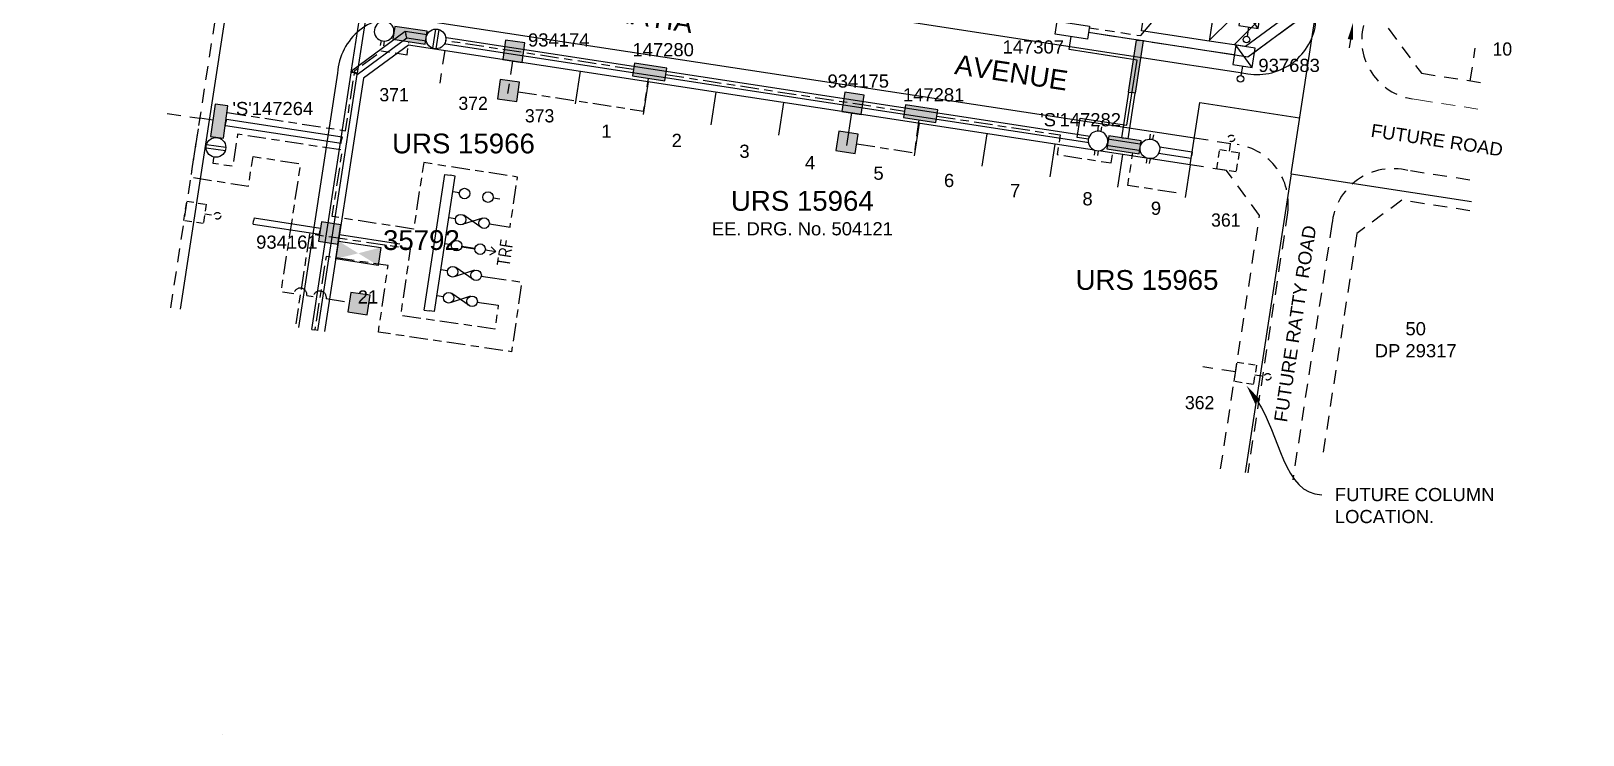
# Model space of a CAD drawing. Header units: metres. Extents: x 301343 to 301607, y 6240179 to 6240499.
# Drawn here: x 301359.4 to 301594.8, y 6240179.4 to 6240286.2 of the extents above; entities that cross this region are included whole.
import ezdxf
from ezdxf import colors
from ezdxf.entities.mleader import LeaderData, LeaderLine
from ezdxf.enums import TextEntityAlignment as Align
from ezdxf.math import Vec2, Vec3

# ---------------------------------------------------------------- set-up
doc = ezdxf.new("R2010")
doc.units = ezdxf.units.M
doc.header["$LTSCALE"] = 0.7
for name, pattern in [('Cable Exist OH', [1, 1, 0]), ('Cable Exist UG', [8.2, 4, -1.2, 1.8, -1.2]), ('Dash', [5, 3, -2]), ('IE Trench LV', [6.5, 5, -1.5])]:
    doc.linetypes.add(name, pattern=pattern)
doc.layers.get('0').update_dxf_attribs({"color": 6})
for name, color, linetype in [('_User Miscellaneous1', 3, 'Continuous'), ('_User Miscellaneous11', 7, 'Continuous'), ('_User Miscellaneous4', 7, 'Continuous'), ('_User Miscellaneous6', 7, 'Continuous'), ('_User Miscellaneous7', 150, 'Continuous'), ('_User Miscellaneous8', 7, 'Continuous'), ('_User Miscellaneous9', 8, 'Continuous'), ('_User_LV_Exist', 7, 'Continuous'), ('Cadastre Developer_SP_NEW', 4, 'Continuous'), ('Cadastre Roads_SP_EXT', 4, 'Continuous'), ('Cadastre Roads_SP_NEW', 8, 'Continuous'), ('Duct_SP_NEW', 2, 'Continuous'), ('Equip_LV_EXT', 5, 'Continuous'), ('Equip_LV_MOD', 5, 'Continuous'), ('Equip_LV_NEW', 5, 'Continuous'), ('Mains_HV_EXT', 12, 'Continuous'), ('Mains_LV_NEW_T84', 2, 'Continuous'), ('Services_SP_NEW_UG', 2, 'Continuous'), ('Sub_LV_EXT', 5, 'Continuous'), ('Sub_SP_EXT', 7, 'Continuous'), ('SupportsUG_SP_LV_EXT', 7, 'Continuous'), ('SupportsUG_SP_LV_NEW', 2, 'Continuous'), ('SupportsUG_SP_LV_SL_EXT', 7, 'Continuous'), ('SupportsUG_SP_LV_SL_NEW', 2, 'Continuous'), ('Trench_SP_NEW', 2, 'Continuous'), ('UG_Details_SP_MISC', 7, 'Continuous')]:
    doc.layers.add(name, color=color, linetype=linetype)
doc.layers.add('_User Miscellaneous5', color=7, linetype='Continuous', lineweight=35)
doc.layers.add('_User Notes', color=7, linetype='Continuous', plot=False)
doc.styles.add('ARIAL', font='arial.ttf', dxfattribs={"height": 2})
doc.styles.add('ARIAL 3.0', font='arial.ttf', dxfattribs={"height": 3})
doc.styles.add('COLUMN_LABEL', font='arial.ttf')
doc.styles.add('Dot', font='dotfont.shx', dxfattribs={"height": 2})
doc.styles.add('IESYMBOL1', font='isocp.shx')
doc.styles.add('POLE_LABEL', font='arial.ttf')
doc.styles.add('SL_LABEL', font='arial.ttf')
doc.styles.get("Standard").update_dxf_attribs({"font": 'arial.ttf'})
doc.styles.add('style1', font='iso3098b.shx')
doc.linetypes.add('Cable New UG', pattern='A,8,-1,["x",style1,S=3.5,R=0,X=0.35,Y=-1],-3.5', length=12.5)

# ---------------------------------------------------------------- blocks, each defined once
blk = doc.blocks.new('*U40')
blk.add_lwpolyline([(-1, 1.37), (5.5, 1.37), (5.5, -1.38), (-1, -1.38)], close=True)
blk.add_solid([(-1, -1.38), (-1, 1.37), (5.5, 1.37), (5.5, -1.38)])
for tag, height, flags, p in [('ASSET_NUM', 3, 8, (5.84, 2.55)), ('STREET_CODE', 0.2, 9, (5.34, 0.55)), ('CONSTRUCTED_VOLTAGE', 0.2, 9, (5.34, 0.35)), ('OPERATING_VOLTAGE', 0.2, 9, (5.34, -0.05)), ('NO_PHASES', 0.2, 9, (5.34, 0.15)), ('ORIENTATION', 0.2, 9, (5.34, -0.25)), ('OWNED_BY', 0.2, 9, (5.34, -0.45)), ('OPERATED_BY', 0.2, 9, (5.34, -0.65)), ('SECONDARY_VOLTAGE', 0.2, 9, (5.34, -1.05)), ('STATE', 0.2, 9, (5.34, -1.25)), ('SUBSTATION_TYPE', 0.2, 9, (5.34, -1.65)), ('STREETNAME', 0.2, 9, (5.34, -2.45)), ('MAINTAINED_BY', 0.2, 9, (5.34, -0.85)), ('PARENT', 0.2, 9, (5.34, -1.45)), ('USAGE', 0.2, 9, (5.34, -1.85)), ('LEGEND', 0.2, 9, (5.34, -2.05)), ('LOCATION', 0.2, 9, (5.34, -2.25)), ('SUBURB', 0.2, 9, (5.34, -2.65)), ('Z', 0.2, 1, (5.34, -3.05)), ('NOTES', 0.2, 9, (5.34, -2.85))]:
    blk.add_attdef(tag, text='', height=height, dxfattribs=dict(flags=flags)).set_placement(p, align=Align.MIDDLE_LEFT)
blk = doc.blocks.new('*U90')
at = {"layer": '_User Miscellaneous7'}
blk.add_hatch(color=256, dxfattribs=at).paths.add_polyline_path([(-11.39, -7.5), (-8.42, -7.5), (-8.42, -4.53), (-11.39, -4.53)])
at = {"layer": '_User Miscellaneous8'}
blk.add_hatch(color=256, dxfattribs=at).paths.add_polyline_path([(-1.49, -1.49), (1.48, -1.49), (1.48, 1.48), (-1.49, 1.48)])
at = {"layer": '_User Miscellaneous7'}
blk.add_lwpolyline([(-8.42, -7.5), (-8.42, -4.53), (-11.39, -4.53), (-11.39, -7.5)], close=True, dxfattribs=at)
at = {"layer": '_User Miscellaneous8'}
blk.add_lwpolyline([(1.48, -1.49), (1.48, 1.48), (-1.49, 1.48), (-1.49, -1.49)], close=True, dxfattribs=at)
at = {"flags": 9}
for tag, style, p in [('STRUCTURE_PLANT_NUMBER', 'POLE_LABEL', (1.81, 0.03)), ('STREET_CODE', 'COLUMN_LABEL', (1.81, -0.2))]:
    blk.add_attdef(tag, text='', height=0.2, dxfattribs=dict(at, style=style)).set_placement(p, align=Align.MIDDLE_LEFT)
at = {"flags": 1}
blk.add_attdef('Z', (1.81, -2.35), '', height=0.2, dxfattribs=at)
at = {"flags": 9}
for tag, p in [('COLUMN_TYPE', (1.81, -0.4)), ('OWNED_BY', (1.81, -0.6)), ('STATE', (1.81, -0.8)), ('USAGE', (1.81, -1)), ('STREETNAME', (1.81, -1.6)), ('SUBURB', (1.81, -1.8)), ('LEGEND', (1.81, -1.2)), ('LOCATION', (1.81, -1.4)), ('NOTES', (1.81, -2))]:
    blk.add_attdef(tag, text='', height=0.2, dxfattribs=at).set_placement(p, align=Align.MIDDLE_LEFT)
at = {"layer": '_User Miscellaneous6', "style": 'ARIAL', "flags": 8}
blk.add_attdef('ASSET_NUM', text='', height=2, dxfattribs=at).set_placement((2, 2), align=Align.MIDDLE_LEFT)
blk = doc.blocks.new('*U39')
at = {"layer": '_User Miscellaneous7'}
blk.add_hatch(color=256, dxfattribs=at).paths.add_polyline_path([(-1.49, -7.49), (1.48, -7.49), (1.48, -4.51), (-1.49, -4.51)])
at = {"layer": '_User Miscellaneous8'}
blk.add_hatch(color=256, dxfattribs=at).paths.add_polyline_path([(-1.49, -1.49), (1.48, -1.49), (1.48, 1.48), (-1.49, 1.48)])
at = {"layer": '_User Miscellaneous7'}
blk.add_lwpolyline([(1.48, -7.49), (1.48, -4.51), (-1.49, -4.51), (-1.49, -7.49)], close=True, dxfattribs=at)
at = {"layer": '_User Miscellaneous8'}
blk.add_lwpolyline([(1.48, -1.49), (1.48, 1.48), (-1.49, 1.48), (-1.49, -1.49)], close=True, dxfattribs=at)
at = {"flags": 9}
for tag, style, p in [('STRUCTURE_PLANT_NUMBER', 'POLE_LABEL', (1.81, 0.03)), ('STREET_CODE', 'COLUMN_LABEL', (1.81, -0.2))]:
    blk.add_attdef(tag, text='', height=0.2, dxfattribs=dict(at, style=style)).set_placement(p, align=Align.MIDDLE_LEFT)
at = {"flags": 1}
blk.add_attdef('Z', (1.81, -2.35), '', height=0.2, dxfattribs=at)
at = {"flags": 9}
for tag, p in [('COLUMN_TYPE', (1.81, -0.4)), ('OWNED_BY', (1.81, -0.6)), ('STATE', (1.81, -0.8)), ('USAGE', (1.81, -1)), ('STREETNAME', (1.81, -1.6)), ('SUBURB', (1.81, -1.8)), ('LEGEND', (1.81, -1.2)), ('LOCATION', (1.81, -1.4)), ('NOTES', (1.81, -2))]:
    blk.add_attdef(tag, text='', height=0.2, dxfattribs=at).set_placement(p, align=Align.MIDDLE_LEFT)
at = {"layer": '_User Miscellaneous6', "style": 'ARIAL', "flags": 8}
blk.add_attdef('ASSET_NUM', text='', height=2, dxfattribs=at).set_placement((2, 2), align=Align.MIDDLE_LEFT)
blk = doc.blocks.new('PILLAR_EXT')
blk.add_hatch(color=256).paths.add_polyline_path([(-2.475, 2.49), (-2.475, 0.51), (2.475, 0.51), (2.475, 2.49)])
blk.add_lwpolyline([(-2.475, 0.51), (2.475, 0.51), (2.475, 2.49), (-2.475, 2.49)], close=True)
for tag, p, flags in [('OWNED_BY', (0, 1.3), 9), ('STATE', (0, 1.1), 9), ('SUPPORT_TYPE', (0, 0.9), 9), ('USAGE', (0, 0.7), 9), ('LEGEND', (0, 0.5), 9), ('LOCATION', (0, 0.3), 9), ('NOTES', (0, 0.1), 9), ('PARENT', (0, -0.1), 9), ('STREETNAME', (0, -0.3), 9), ('SUBURB', (0, -0.5), 1)]:
    blk.add_attdef(tag, p, '', height=0.2, dxfattribs=dict(flags=flags))
at = {"layer": '_User Miscellaneous6', "style": 'ARIAL', "flags": 8}
blk.add_attdef('ASSET_NUM', text='', height=2, dxfattribs=at).set_placement((1.5, 7.5), align=Align.TOP_LEFT)
blk = doc.blocks.new('A$C4FBE3B10')
at = {"layer": '_User Miscellaneous1', "color": 6, "linetype": 'Dash', "ltscale": 0.5}
blk.add_lwpolyline([(-1.48, 2.97), (1.48, 2.97), (1.48, 0), (-1.48, 0)], close=True, dxfattribs=at)
at = {"layer": '_User Miscellaneous1', "color": 6, "linetype": 'Dash', "ltscale": 0.5, "flags": 128}
blk.add_lwpolyline([(0, 2.97), (0, 4.42)], dxfattribs=at)
at = {"layer": '_User Miscellaneous1', "color": 6, "linetype": 'Dash', "ltscale": 0.5}
blk.add_circle((0, 4.92), 0.5, dxfattribs=at)
blk = doc.blocks.new('*U37')
at = {"lineweight": -3}
blk.add_lwpolyline([(-2.48, 2.49), (2.47, 2.49), (2.47, 0.51), (-2.48, 0.51)], close=True, dxfattribs=at)
for tag, flags, p in [('STREET_CODE', 9, (1.5, 3.5)), ('OWNED_BY', 9, (1.5, 3.3)), ('OPERATED_BY', 9, (1.5, 3.1)), ('STATE', 9, (1.5, 2.7)), ('SUPPORT_TYPE', 9, (1.5, 2.5)), ('MAINTAINED_BY', 9, (1.5, 2.9)), ('USAGE', 9, (1.5, 2.3)), ('SUBURB', 9, (1.5, 1.7)), ('STREETNAME', 9, (1.5, 1.5)), ('Z', 1, (1.5, 0.9)), ('LEGEND', 9, (1.5, 2.1)), ('PARENT', 9, (1.5, 1.9)), ('LOCATION', 9, (1.5, 1.3)), ('NOTES', 9, (1.5, 1.1))]:
    blk.add_attdef(tag, text='', height=0.2, dxfattribs=dict(flags=flags)).set_placement(p, align=Align.MIDDLE_LEFT)
at = {"layer": '_User Miscellaneous4', "style": 'ARIAL', "flags": 8}
blk.add_attdef('ASSET_NUM', text='', height=2, dxfattribs=at).set_placement((2, 5.5), align=Align.MIDDLE_LEFT)
blk = doc.blocks.new('*U83')
at = {"layer": 'Services_SP_NEW_UG', "color": 2, "flags": 128}
blk.add_lwpolyline([(10.4, -0.75), (12.65, 2.93)], dxfattribs=at)
at = {"layer": 'Services_SP_NEW_UG', "color": 2, "linetype": 'Dash', "ltscale": 0.7, "flags": 128}
blk.add_lwpolyline([(2.47, -0.75), (10.4, -0.75)], dxfattribs=at)
blk = doc.blocks.new('A$C7DAD38F0')
at = {"layer": '_User Miscellaneous11', "color": 3, "style": 'ARIAL'}
blk.add_attdef('DRG_NO', text='', height=2, dxfattribs=at).set_placement((0, -4.23), align=Align.MIDDLE_CENTER)
at = {"layer": '_User Miscellaneous6', "color": 2, "style": 'ARIAL 3.0'}
blk.add_attdef('URS___', text='', height=3, dxfattribs=at).set_placement((0, 0), align=Align.MIDDLE_CENTER)
blk = doc.blocks.new('LV_UG_DFUSE_CLOSED_EXT')
for points in [[(1, 0), (0, 0)], [(5.04, 0.73), (2.16, -0.72)], [(5.05, -0.71), (2.16, 0.72)], [(6.2, 0.01), (7.2, 0.01)]]:
    blk.add_lwpolyline(points)
for centre in [(1.8, 0), (5.4, 0.01)]:
    blk.add_circle(centre, 0.8)
at = {"flags": 9}
for tag, p in [('ACTUAL_STATUS', (0, 0)), ('CONSTRUCTED_VOLTAGE', (0, -0.2)), ('OPERATING_VOLTAGE', (0, -0.6)), ('ORIENTATION', (0, -0.8)), ('STATE', (0, -1)), ('SWITCH_TYPE', (0, -1.2)), ('NO_PHASES', (0, -0.4)), ('USAGE', (0, -1.4)), ('NOTES', (0, -1.6))]:
    blk.add_attdef(tag, text='', height=0.2, dxfattribs=at).set_placement(p, align=Align.MIDDLE_LEFT)
at = {"flags": 1}
blk.add_attdef('Z', (0, 0), '', height=0.2, dxfattribs=at)
blk = doc.blocks.new('*U92')
for points in [[(1, 0), (0, 0)], [(6.2, 0.01), (7.2, 0.01)]]:
    blk.add_lwpolyline(points)
for centre in [(1.8, 0), (5.4, 0.01)]:
    blk.add_circle(centre, 0.8)
at = {"flags": 9}
for tag, p in [('ACTUAL_STATUS', (0, 0)), ('CONSTRUCTED_VOLTAGE', (0, -0.2)), ('OPERATING_VOLTAGE', (0, -0.6)), ('ORIENTATION', (0, -0.8)), ('STATE', (0, -1)), ('SWITCH_TYPE', (0, -1.2)), ('NO_PHASES', (0, -0.4)), ('USAGE', (0, -1.4)), ('NOTES', (0, -1.6))]:
    blk.add_attdef(tag, text='', height=0.2, dxfattribs=at).set_placement(p, align=Align.MIDDLE_LEFT)
at = {"flags": 1}
blk.add_attdef('Z', (0, 0), '', height=0.2, dxfattribs=at)
blk = doc.blocks.new('TX_LINK_EXT')
h = blk.add_hatch(color=256)
edge = h.paths.add_edge_path()
edge.add_line((2.6, 0.05), (4.6, 0.05))
edge.add_arc((5.4, 0.01), 0.8, 177.2353, 184.4027)
edge.add_line((4.6, -0.05), (2.6, -0.05))
edge.add_arc((1.8, 0), 0.8, 356.4167, 363.5833)
for points in [[(1, 0), (0, 0)], [(2.6, 0.05), (4.6, 0.05)], [(6.2, 0.01), (7.2, 0.01)], [(2.6, -0.05), (4.6, -0.05)]]:
    blk.add_lwpolyline(points)
for centre in [(1.8, 0), (5.4, 0.01)]:
    blk.add_circle(centre, 0.8)
for centre, start, end in [((1.8, 0), 356.4167, 3.5833), ((5.4, 0.01), 177.2353, 184.4027)]:
    blk.add_arc(centre, 0.8, start, end)
at = {"layer": 'Sub_LV_EXT'}
blk.add_line((7.2, 0.01), (7.8, 0.01), dxfattribs=at)
blk.add_lwpolyline([(7, -0.59), (7.8, 0.01), (7, 0.61)], dxfattribs=at)
at = {"flags": 1}
blk.add_attdef('Z', (0, 0), '', height=0.2, dxfattribs=at)
at = {"layer": 'Sub_LV_EXT', "color": 7, "style": 'IESYMBOL1'}
blk.add_text('TRF', height=2, rotation=90, dxfattribs=at).set_placement((9.24, 0.01), align=Align.MIDDLE_CENTER)
at = {"layer": 'Sub_LV_EXT', "flags": 1}
for tag, p in [('ORIENTATION', (2.14, -1.53)), ('USAGE', (2.14, -1.14)), ('NOTES', (2.14, -3.07))]:
    blk.add_attdef(tag, p, '', height=0.2, dxfattribs=at)
blk = doc.blocks.new('LV_UG_LINKS_OPEN_NEW')
blk.add_wipeout([(-1.17, 0.93), (-1.28, 0.78), (-1.36, 0.61), (-1.43, 0.44), (-1.47, 0.25), (-1.49, 0.07), (-1.49, -0.12), (-1.46, -0.31), (-1.41, -0.49), (-1.34, -0.66), (-1.25, -0.82), (-1.13, -0.97), (-1, -1.11), (-0.86, -1.22), (-0.7, -1.32), (-0.53, -1.4), (-0.35, -1.45), (-0.16, -1.49), (0.03, -1.49), (0.21, -1.48), (0.4, -1.44), (0.57, -1.38), (0.74, -1.3), (0.9, -1.19), (1.04, -1.07), (1.17, -0.93), (1.28, -0.78), (1.36, -0.61), (1.43, -0.44), (1.47, -0.25), (1.49, -0.07), (1.49, 0.12), (1.46, 0.31), (1.41, 0.49), (1.34, 0.66), (1.25, 0.82), (1.13, 0.97), (1, 1.11), (0.86, 1.22), (0.7, 1.32), (0.53, 1.4), (0.35, 1.45), (0.16, 1.49), (-0.03, 1.49), (-0.21, 1.48), (-0.4, 1.44), (-0.57, 1.38), (-0.74, 1.3), (-0.9, 1.19), (-1.04, 1.07)])
for p, q in [((-0.25, 1.47), (-0.25, 2.22)), ((0.25, 1.47), (0.25, 2.22)), ((-0.25, -1.47), (-0.25, -2.22)), ((0.25, -1.47), (0.25, -2.22))]:
    blk.add_line(p, q)
blk.add_lwpolyline([(1.49, 0, 1), (-1.49, 0, 1)], format="xyb", close=True)
for tag, p, flags in [('ORIENTATION', (0, 0), 9), ('Z', (0, 0), 1), ('USAGE', (0, -0.2), 9), ('NOTES', (0, -0.4), 9)]:
    blk.add_attdef(tag, p, '', height=0.2, dxfattribs=dict(flags=flags))
blk = doc.blocks.new('LV_UG_LINKS_CLOSED_NEW')
at = {"flags": 1}
blk.add_attdef('Z', text='', height=0.2, dxfattribs=at).set_placement((1.5, -2.8), align=Align.MIDDLE_LEFT)
blk.add_wipeout([(-1.06, 1.06), (-1.18, 0.92), (-1.29, 0.76), (-1.37, 0.59), (-1.43, 0.42), (-1.48, 0.23), (-1.49, 0.05), (-1.49, -0.14), (-1.46, -0.33), (-1.41, -0.51), (-1.33, -0.68), (-1.24, -0.84), (-1.12, -0.99), (-0.99, -1.12), (-0.84, -1.24), (-0.68, -1.33), (-0.51, -1.41), (-0.33, -1.46), (-0.14, -1.49), (0.05, -1.49), (0.23, -1.48), (0.42, -1.43), (0.59, -1.37), (0.76, -1.29), (0.92, -1.18), (1.06, -1.06), (1.18, -0.92), (1.29, -0.76), (1.37, -0.59), (1.43, -0.42), (1.48, -0.23), (1.49, -0.05), (1.49, 0.14), (1.46, 0.33), (1.41, 0.51), (1.33, 0.68), (1.24, 0.84), (1.12, 0.99), (0.99, 1.12), (0.84, 1.24), (0.68, 1.33), (0.51, 1.41), (0.33, 1.46), (0.14, 1.49), (-0.05, 1.49), (-0.23, 1.48), (-0.42, 1.43), (-0.59, 1.37), (-0.76, 1.29), (-0.92, 1.18)])
for p, q in [((-0.25, -1.48), (-0.25, 1.48)), ((0.25, -1.48), (0.25, 1.48))]:
    blk.add_line(p, q)
blk.add_circle((0, 0), 1.5)
at = {"flags": 9}
for tag, p in [('ACTUAL_STATUS', (1.5, 0)), ('CONSTRUCTED_VOLTAGE', (1.5, -0.2)), ('OPERATING_VOLTAGE', (1.5, -0.6)), ('ORIENTATION', (1.5, -0.8)), ('STATE', (1.5, -1)), ('SWITCH_TYPE', (1.5, -1.2)), ('OWNED_BY', (1.5, -1.8)), ('OPERATED_BY', (1.5, -2)), ('NO_PHASES', (1.5, -0.4)), ('USAGE', (1.5, -1.4)), ('NOTES', (1.5, -1.6)), ('MAINTAINED_BY', (1.5, -2.2)), ('NUMBER_OF_PHASES', (1.5, -2.4)), ('TYPE', (1.5, -2.6))]:
    blk.add_attdef(tag, text='', height=0.2, dxfattribs=at).set_placement(p, align=Align.MIDDLE_LEFT)
blk = doc.blocks.new('*U153')
at = {"flags": 1}
blk.add_attdef('Z', text='', height=0.2, dxfattribs=at).set_placement((1.5, -2.8), align=Align.MIDDLE_LEFT)
blk.add_wipeout([(0.44, 1.1), (0.32, 0.96), (0.21, 0.81), (0.13, 0.64), (0.06, 0.46), (0.02, 0.28), (0.01, 0.09), (0.01, -0.09), (0.04, -0.28), (0.09, -0.46), (0.17, -0.63), (0.26, -0.79), (0.38, -0.94), (0.51, -1.07), (0.66, -1.19), (0.82, -1.28), (0.99, -1.36), (1.17, -1.41), (1.36, -1.44), (1.55, -1.45), (1.73, -1.43), (1.92, -1.39), (2.09, -1.32), (2.26, -1.24), (2.41, -1.13), (2.56, -1.01), (2.68, -0.87), (2.79, -0.71), (2.87, -0.55), (2.93, -0.37), (2.97, -0.19), (2.99, 0), (2.99, 0.19), (2.96, 0.37), (2.91, 0.55), (2.83, 0.72), (2.74, 0.89), (2.62, 1.03), (2.49, 1.17), (2.34, 1.28), (2.18, 1.38), (2.01, 1.45), (1.83, 1.5), (1.64, 1.53), (1.45, 1.54), (1.27, 1.52), (1.08, 1.48), (0.91, 1.42), (0.74, 1.33), (0.58, 1.23)])
for p, q in [((1.25, -1.43), (1.25, 1.53)), ((1.75, -1.43), (1.75, 1.53))]:
    blk.add_line(p, q)
blk.add_circle((1.5, 0.05), 1.5)
at = {"flags": 9}
for tag, p in [('ACTUAL_STATUS', (1.5, 0)), ('CONSTRUCTED_VOLTAGE', (1.5, -0.2)), ('OPERATING_VOLTAGE', (1.5, -0.6)), ('ORIENTATION', (1.5, -0.8)), ('STATE', (1.5, -1)), ('SWITCH_TYPE', (1.5, -1.2)), ('OWNED_BY', (1.5, -1.8)), ('OPERATED_BY', (1.5, -2)), ('NO_PHASES', (1.5, -0.4)), ('USAGE', (1.5, -1.4)), ('NOTES', (1.5, -1.6)), ('MAINTAINED_BY', (1.5, -2.2)), ('NUMBER_OF_PHASES', (1.5, -2.4)), ('TYPE', (1.5, -2.6))]:
    blk.add_attdef(tag, text='', height=0.2, dxfattribs=at).set_placement(p, align=Align.MIDDLE_LEFT)
blk = doc.blocks.new('*U154')
at = {"layer": '_User Miscellaneous7', "lineweight": -3}
for points in [[(0, -3.03), (0, -1.58)], [(-1.49, -3.03), (1.5, -6.01)]]:
    blk.add_lwpolyline(points, dxfattribs=at)
blk.add_lwpolyline([(-1.49, -6), (1.49, -6), (1.49, -3.03), (-1.49, -3.03)], close=True, dxfattribs=at)
blk.add_circle((0, -1.08), 0.5, dxfattribs=at)
at = {"layer": '_User Miscellaneous8', "color": 2, "lineweight": -3}
blk.add_lwpolyline([(-1.49, 0), (1.49, 0), (1.49, 2.97), (-1.49, 2.97)], close=True, dxfattribs=at)
at = {"layer": '_User Miscellaneous9', "color": 2, "lineweight": -3}
blk.add_lwpolyline([(-1.49, 2.97), (1.5, -0.01)], dxfattribs=at)
at = {"style": 'POLE_LABEL', "flags": 9}
blk.add_attdef('STRUCTURE_PLANT_NUMBER', text='', height=0.2, dxfattribs=at).set_placement((1.64, 1.73), align=Align.MIDDLE_LEFT)
for tag, flags, p in [('STREET_CODE', 9, (1.64, 1.49)), ('OWNED_BY', 9, (1.64, 1.09)), ('OPERATED_BY', 9, (1.64, 0.89)), ('STATE', 9, (1.64, 0.49)), ('COLUMN_TYPE', 9, (1.64, 1.29)), ('MAINTAINED_BY', 9, (1.64, 0.69)), ('USAGE', 9, (1.64, 0.29)), ('LEGEND', 9, (1.64, 0.09)), ('SUBURB', 9, (1.64, -0.31)), ('STREETNAME', 9, (1.64, -0.51)), ('Z', 1, (1.64, -1.31)), ('PARENT', 9, (1.64, -0.11)), ('LOCATION', 9, (1.64, -0.71)), ('NOTES', 9, (1.64, -0.91)), ('LABEL_ALIGNMENT', 9, (1.64, -1.11))]:
    blk.add_attdef(tag, text='', height=0.2, dxfattribs=dict(flags=flags)).set_placement(p, align=Align.MIDDLE_LEFT)
at = {"layer": '_User Miscellaneous5', "style": 'ARIAL', "flags": 8}
blk.add_attdef('ASSET_NUM', text='', height=2, dxfattribs=at).set_placement((2, 3.49), align=Align.MIDDLE_LEFT)
blk = doc.blocks.new('*U62')
at = {"layer": '_User Miscellaneous8', "color": 2}
blk.add_line((0, 0), (0, 1.45), dxfattribs=at)
blk.add_circle((0, 1.95), 0.5, dxfattribs=at)
for tag, p, flags in [('Z', (0, 0), 1), ('OPERATED_BY', (0, -9.61), 9)]:
    blk.add_attdef(tag, p, '', height=0.2, dxfattribs=dict(flags=flags))
at = {"style": 'SL_LABEL', "flags": 9}
blk.add_attdef('STREET_CODE', text='', height=0.2, dxfattribs=at).set_placement((0, -0.2), align=Align.MIDDLE_LEFT)
at = {"flags": 9}
for tag, p in [('CONSTRUCTED_VOLTAGE', (0, -0.4)), ('CONTROL_TYPE', (0, -0.6)), ('OPERATING_VOLTAGE', (0, -1.4)), ('ORIENTATION', (0, -1.6)), ('OWNED_BY', (0, -1.8)), ('STATE', (0, -2)), ('CEXIST', (0, -2.4)), ('LANTERN_PURPOSE', (0, -0.8)), ('LANTERN_TYPE', (0, -1)), ('NO_PHASES', (0, -1.2)), ('USAGE', (0, -2.2)), ('CNEW', (0, -2.6)), ('CNUMBER', (0, -2.8)), ('CREMOVE', (0, -3)), ('CREPLACE', (0, -3.2)), ('LKINGHEIGHT', (0, -3.4)), ('LBRACKET', (0, -3.6)), ('LBRACKETVOCAB', (0, -3.8)), ('LCATEGORY', (0, -4)), ('LCHARGE1', (0, -4.2)), ('LCHARGE1PERCENT', (0, -4.4)), ('LCHARGE2', (0, -4.6)), ('LCHARGE2PERCENT', (0, -4.8)), ('LCHARGE3', (0, -5)), ('LCHARGE3PERCENT', (0, -5.2)), ('LEXIST', (0, -5.4)), ('LLAMP', (0, -5.6)), ('LLAMPVOCAB', (0, -5.8)), ('LMAST', (0, -6)), ('LMASTVOCAB', (0, -6.2)), ('LNEW', (0, -6.4)), ('LANTNUMBER', (0, -6.6)), ('LOUTREACH', (0, -7)), ('SUBURB', (0, -8.6)), ('STREETNAME', (0, -8.8)), ('LOUTREACHVOCAB', (0, -7.2)), ('LRATECODE', (0, -7.4)), ('LREMOVE', (0, -7.6)), ('LREPLACE', (0, -7.8)), ('LTYPE', (0, -8)), ('LTYPEVOCAB', (0, -8.2)), ('LEGEND', (0, -8.4)), ('LOCATION', (0, -9)), ('NOTES', (0, -9.2)), ('MAINTAINED_BY', (0, -9.86))]:
    blk.add_attdef(tag, text='', height=0.2, dxfattribs=at).set_placement(p, align=Align.MIDDLE_LEFT)
at = {"layer": '_User Notes', "style": 'SL_LABEL', "flags": 8}
blk.add_attdef('ASSET_NUM', text='', height=2.5, dxfattribs=at).set_placement((2, 2), align=Align.MIDDLE_LEFT)
at = {"layer": '_User Notes', "flags": 8}
blk.add_attdef('LNUMBER', text='', height=2.5, dxfattribs=at).set_placement((1.2, -2.8), align=Align.MIDDLE_LEFT)

msp = doc.modelspace()

# ---------------------------------------------------------------- hatches: boundary and pattern name
at = {"layer": '_User Miscellaneous11'}
h = msp.add_hatch(dxfattribs=at)
h.set_pattern_fill('ANSI31', color=3)
h.paths.add_polyline_path([(301553.93, 6240311.57), (301542.51, 6240313.33), (301538.12, 6240284.66), (301543.61, 6240283.82), (301550.45, 6240288.84)])
h.paths.add_polyline_path([(301543.26, 6240297.92), (301548.94, 6240297.92), (301548.94, 6240300.98), (301543.26, 6240300.98)], flags=24)
h = msp.add_hatch(color=256, dxfattribs=at)
h.dxf.hatch_style = 1
h.paths.add_polyline_path([(301525.89, 6240276.93), (301526.91, 6240276.77), (301528.13, 6240284.68), (301527.1, 6240284.83)])

# ---------------------------------------------------------------- linework, layer by layer
at = {"layer": '_User Miscellaneous1', "color": 3}
msp.add_line((301559.53, 6240284.92), (301559.33, 6240283.62), dxfattribs=at)
msp.add_solid([(301559.12, 6240284.98), (301559.94, 6240284.85), (301559.91, 6240287.39)], dxfattribs=at)
at = {"layer": '_User_LV_Exist', "color": 7, "linetype": 'Cable Exist UG', "flags": 128}
for points in [[(301389.21, 6240273.82), (301407.12, 6240271.07), (301408.54, 6240280.21), (301412.58, 6240283.17), (301416.44, 6240282.58), (301416.75, 6240284.57)], [(301433.29, 6240276.97), (301452.32, 6240274.05), (301453.08, 6240279)], [(301455.67, 6240279.6), (301491.9, 6240274.04)], [(301386.98, 6240272.65), (301385, 6240272.96), (301383.62, 6240264.01), (301392.39, 6240262.65), (301393.08, 6240267.15), (301400.27, 6240266.04), (301397.3, 6240246.65), (301399.26, 6240246.35)], [(301484.62, 6240269.07), (301493.44, 6240267.72), (301494.12, 6240272.7)], [(301496.79, 6240273.29), (301515.51, 6240270.42), (301515.05, 6240267.44), (301523.25, 6240266.18), (301523.54, 6240268.17)], [(301429.91, 6240256.77), (301432.06, 6240256.44), (301433.22, 6240264.04), (301418.98, 6240266.22), (301417.43, 6240256.14), (301405.09, 6240258.04), (301406.65, 6240268.1), (301390.75, 6240270.54), (301390, 6240265.65), (301387.04, 6240266.1), (301387.16, 6240266.93)], [(301522.73, 6240269.32), (301522.74, 6240269.31)], [(301533.09, 6240261.64), (301525.76, 6240262.76), (301526.53, 6240267.72)], [(301428.13, 6240244.91), (301430.29, 6240244.59), (301429.76, 6240240.95), (301415.5, 6240243.04), (301416.98, 6240253.13), (301401.66, 6240255.38), (301399.57, 6240241.77)], [(301428.72, 6240248.87), (301433.84, 6240248.12), (301432.29, 6240237.54), (301412.1, 6240240.51), (301413.58, 6240250.6), (301404.16, 6240251.98), (301402.45, 6240240.84)], [(301401.24, 6240246.04), (301402.22, 6240245.89)], [(301404.19, 6240245.59), (301407.75, 6240245.04)]]:
    msp.add_lwpolyline(points, dxfattribs=at)
at = {"layer": '_User_LV_Exist', "color": 7, "linetype": 'Cable Exist UG'}
for centre in [(301400.25, 6240246.19), (301403.21, 6240245.74)]:
    msp.add_arc(centre, 1, 351.2806, 171.2806, dxfattribs=at)
at = {"layer": 'Cadastre Developer_SP_NEW', "linetype": 'Continuous', "lineweight": 25}
for p, q in [((301542.51, 6240313.33), (301538.12, 6240284.66)), ((301550.45, 6240288.84), (301543.61, 6240283.82)), ((301538.12, 6240284.66), (301527.84, 6240286.24)), ((301543.61, 6240283.82), (301538.12, 6240284.66))]:
    msp.add_line(p, q, dxfattribs=at)
for points in [[(301359.41, 6240460.29), (301407.2, 6240447.99), (301412.16, 6240440.43), (301382.03, 6240243.98)], [(301535.24, 6240265.88), (301416.67, 6240284.06), (301409.83, 6240279.04), (301403.94, 6240240.62)], [(301442.72, 6240280.08), (301441.96, 6240275.14)], [(301453, 6240278.49), (301452.24, 6240273.55)], [(301463.28, 6240276.92), (301462.52, 6240271.97)], [(301473.56, 6240275.34), (301472.8, 6240270.4)], [(301483.84, 6240273.76), (301483.08, 6240268.82)], [(301535.24, 6240265.88), (301536.67, 6240275.33), (301551.82, 6240273.02)], [(301494.12, 6240272.19), (301493.36, 6240267.24)], [(301504.4, 6240270.61), (301503.64, 6240265.67)], [(301514.68, 6240269.03), (301513.92, 6240264.09)], [(301524.96, 6240267.44), (301524.2, 6240262.5)], [(301535.24, 6240265.88), (301534.48, 6240260.94)], [(301406.19, 6240255.32), (301415.37, 6240253.91)]]:
    msp.add_lwpolyline(points, dxfattribs=at)
at = {"layer": 'Cadastre Developer_SP_NEW', "linetype": 'Continuous', "lineweight": 25, "flags": 128}
for points in [[(301550.52, 6240264.53), (301572.15, 6240405.6)], [(301550.52, 6240264.53), (301543.56, 6240219.2)], [(301550.52, 6240264.53), (301577.87, 6240260.33)]]:
    msp.add_lwpolyline(points, dxfattribs=at)
at = {"layer": 'Cadastre Developer_SP_NEW', "linetype": 'Dash', "lineweight": 25}
for points in [[(301594.8, 6240399.68), (301588.9, 6240401.2), (301582.18, 6240396.76), (301565.27, 6240286.62), (301570.29, 6240279.78), (301579.6, 6240278.35)], [(301366.04, 6240304.18), (301383.34, 6240301.53), (301388.36, 6240294.69), (301380.55, 6240244.2)], [(301422.16, 6240283.22), (301421.4, 6240278.28)], [(301577.71, 6240278.64), (301578.47, 6240283.58)], [(301432.44, 6240281.65), (301431.68, 6240276.7)], [(301380.05, 6240273.7), (301385, 6240272.95)], [(301539.85, 6240219.77), (301545.75, 6240258.2), (301540.73, 6240265.04), (301535.24, 6240265.88)], [(301577.66, 6240258.92), (301567.34, 6240260.51), (301560.5, 6240255.49), (301555.22, 6240221.09)], [(301542.11, 6240234.48), (301537.17, 6240235.23)]]:
    msp.add_lwpolyline(points, dxfattribs=at)
at = {"layer": 'Cadastre Developer_SP_NEW', "linetype": 'Continuous', "lineweight": 25}
msp.add_lwpolyline([(301527.84, 6240286.24), (301532.23, 6240314.9), (301542.51, 6240313.33), (301538.12, 6240284.66), (301527.84, 6240286.24)], close=True, dxfattribs=at)
at = {"layer": 'Cadastre Roads_SP_NEW', "lineweight": 25}
for p, q in [((301490.31, 6240287.95, 50.18), (301505.14, 6240285.67, 50.63)), ((301505.14, 6240285.67, 50.63), (301506.13, 6240285.52, 50.66)), ((301506.13, 6240285.52, 50.66), (301507.12, 6240285.37, 50.69)), ((301507.12, 6240285.37, 50.69), (301508.1, 6240285.22, 50.72)), ((301508.1, 6240285.22, 50.72), (301509.09, 6240285.07, 50.75)), ((301509.09, 6240285.07, 50.75), (301510.08, 6240284.91, 50.79)), ((301510.08, 6240284.91, 50.79), (301511.07, 6240284.76, 50.82)), ((301511.07, 6240284.76, 50.82), (301512.06, 6240284.61, 50.85)), ((301512.06, 6240284.61, 50.85), (301513.05, 6240284.46, 50.88)), ((301513.05, 6240284.46, 50.88), (301514.04, 6240284.31, 50.92)), ((301514.04, 6240284.31, 50.92), (301515.02, 6240284.16, 50.95)), ((301515.02, 6240284.16, 50.95), (301516.01, 6240284, 50.98)), ((301516.01, 6240284, 50.98), (301517, 6240283.85, 51.02)), ((301517, 6240283.85, 51.02), (301517.99, 6240283.7, 51.05)), ((301517.99, 6240283.7, 51.05), (301518.98, 6240283.55, 51.09)), ((301518.98, 6240283.55, 51.09), (301519.97, 6240283.4, 51.13)), ((301519.97, 6240283.4, 51.13), (301520.95, 6240283.25, 51.16)), ((301520.95, 6240283.25, 51.16), (301521.94, 6240283.09, 51.2)), ((301521.94, 6240283.09, 51.2), (301522.93, 6240282.94, 51.24)), ((301522.93, 6240282.94, 51.24), (301523.92, 6240282.79, 51.27)), ((301523.92, 6240282.79, 51.27), (301524.91, 6240282.64, 51.31)), ((301524.91, 6240282.64, 51.31), (301525.9, 6240282.49, 51.35)), ((301525.9, 6240282.49, 51.35), (301526.89, 6240282.34, 51.39)), ((301526.89, 6240282.34, 51.39), (301527.87, 6240282.18, 51.43)), ((301527.87, 6240282.18, 51.43), (301528.86, 6240282.03, 51.47)), ((301528.86, 6240282.03, 51.47), (301529.85, 6240281.88, 51.51)), ((301529.85, 6240281.88, 51.51), (301530.84, 6240281.73, 51.55)), ((301530.84, 6240281.73, 51.55), (301531.83, 6240281.58, 51.59)), ((301531.83, 6240281.58, 51.59), (301532.82, 6240281.43, 51.63)), ((301532.82, 6240281.43, 51.63), (301533.8, 6240281.28, 51.67)), ((301533.8, 6240281.28, 51.67), (301534.79, 6240281.12, 51.71)), ((301534.79, 6240281.12, 51.71), (301537.51, 6240280.71, 51.83)), ((301537.51, 6240280.71, 51.83), (301542.5, 6240279.94, 52.04)), ((301542.5, 6240279.94, 52.04), (301543.99, 6240279.71, 52.11))]:
    msp.add_line(p, q, dxfattribs=at)
at = {"layer": 'Cadastre Roads_SP_NEW', "lineweight": 9}
msp.add_line((301568.9, 6240275.89, 53.17), (301569.88, 6240275.74, 53.21), dxfattribs=at)
msp.add_line((301568.9, 6240275.89, 53.17), (301569.88, 6240275.74, 53.21), dxfattribs=at)
at = {"layer": 'Cadastre Roads_SP_NEW', "linetype": 'Dash', "lineweight": 9}
msp.add_line((301569.88, 6240275.74, 53.21), (301579.27, 6240274.3, 53.61), dxfattribs=at)
msp.add_line((301569.88, 6240275.74, 53.21), (301579.27, 6240274.3, 53.61), dxfattribs=at)
at = {"layer": 'Cadastre Roads_SP_NEW', "lineweight": 25, "flags": 128}
for points, elevation in [([(301416.39, 6240288.17), (301535.86, 6240269.98)], 47.99), ([(301405.88, 6240279.81), (301399.97, 6240241.23)], 48.1)]:
    msp.add_lwpolyline(points, dxfattribs=dict(at, elevation=elevation))
at = {"layer": 'Cadastre Roads_SP_NEW', "linetype": 'Dash', "lineweight": 25, "flags": 128}
for points, elevation in [([(301535.86, 6240269.98), (301542.34, 6240268.99)], 47.99), ([(301577.63, 6240263.58), (301568.24, 6240265.02)], 53.5), ([(301550.01, 6240258.64), (301543.95, 6240219.14)], 56), ([(301556.72, 6240256.87), (301550.78, 6240218.1)], 52.25)]:
    msp.add_lwpolyline(points, dxfattribs=dict(at, elevation=elevation))
at = {"layer": 'Cadastre Roads_SP_NEW', "lineweight": 25}
for centre, radius, start, end in [((301414.94, 6240279.22, 48.1), 9.08, 80.7815, 176.2616), ((301545.42, 6240288.53, 52.11), 8.93, 260.7872, 354.1308)]:
    msp.add_arc(centre, radius, start, end, dxfattribs=at)
at = {"layer": 'Cadastre Roads_SP_NEW', "linetype": 'Dash', "lineweight": 25}
for centre, radius, start, end in [((301570.3, 6240284.85, 53.17), 9.06, 166.1189, 261.1165), ((301540.98, 6240259.96, 56), 9.13, 351.6589, 81.3984), ((301565.95, 6240256.05, 53.1), 9.26, 75.5565, 174.7355)]:
    msp.add_arc(centre, radius, start, end, dxfattribs=at)
at = {"layer": 'Duct_SP_NEW'}
for p, q in [((301525.89, 6240276.93), (301527.1, 6240284.83)), ((301526.91, 6240276.77), (301528.13, 6240284.68)), ((301527.1, 6240284.83), (301527.61, 6240284.75)), ((301528.13, 6240284.68), (301527.61, 6240284.75)), ((301525.89, 6240276.93), (301526.4, 6240276.85)), ((301526.91, 6240276.77), (301526.4, 6240276.85))]:
    msp.add_line(p, q, dxfattribs=at)
at = {"layer": 'Equip_LV_MOD'}
for p, q in [((301419.02, 6240243.86), (301422.17, 6240264.42)), ((301422.17, 6240264.42), (301422.96, 6240264.3)), ((301420.6, 6240243.62), (301423.75, 6240264.18)), ((301423.75, 6240264.18), (301422.96, 6240264.3)), ((301419.02, 6240243.86), (301419.81, 6240243.74)), ((301420.6, 6240243.62), (301419.81, 6240243.74))]:
    msp.add_line(p, q, dxfattribs=at)
at = {"layer": 'Mains_HV_EXT', "linetype": 'Cable Exist OH'}
msp.add_lwpolyline([(301388.38, 6240179.4), (301388.38, 6240179.38)], dxfattribs=at)
at = {"layer": 'Mains_LV_NEW_T84', "linetype": 'Cable New UG', "flags": 128}
for points in [[(301553.65, 6240303.4), (301554.18, 6240303.32), (301551.83, 6240288), (301543.99, 6240282.24), (301519.78, 6240285.96)], [(301519.78, 6240285.96), (301519.78, 6240285.96)], [(301519.78, 6240269.77), (301518.09, 6240270.03), (301518.55, 6240272.99), (301525.64, 6240271.9), (301527.17, 6240281.79), (301516.88, 6240283.37), (301517.18, 6240285.35)]]:
    msp.add_lwpolyline(points, dxfattribs=at)
at = {"layer": 'Trench_SP_NEW', "linetype": 'IE Trench LV', "flags": 128}
for points in [[(301552.46, 6240292.09), (301551.83, 6240288), (301544.97, 6240282.96)], [(301541.91, 6240282.56), (301519.78, 6240285.96)]]:
    msp.add_lwpolyline(points, dxfattribs=at)
at = {"layer": 'UG_Details_SP_MISC'}
for p, q in [((301407.97, 6240279.96), (301412.37, 6240308.51)), ((301408.92, 6240279.81), (301413.31, 6240308.37)), ((301408, 6240280.15), (301416.16, 6240286.15)), ((301416.16, 6240286.15), (301535.54, 6240267.84)), ((301416.16, 6240286.15), (301416.28, 6240285.64)), ((301416.41, 6240285.14), (301416.28, 6240285.64)), ((301408.89, 6240279.62), (301416.41, 6240285.14)), ((301416.41, 6240285.14), (301535.39, 6240266.89)), ((301401.98, 6240240.92), (301408, 6240280.15)), ((301402.93, 6240240.77), (301408.89, 6240279.62)), ((301407.97, 6240279.96), (301408.44, 6240279.88)), ((301408, 6240280.15), (301408.44, 6240279.88)), ((301408.89, 6240279.62), (301408.44, 6240279.88)), ((301408.92, 6240279.81), (301408.44, 6240279.88)), ((301524.86, 6240269.99), (301525.93, 6240276.92)), ((301525.81, 6240269.84), (301526.87, 6240276.77)), ((301525.93, 6240276.92), (301526.4, 6240276.85)), ((301526.87, 6240276.77), (301526.4, 6240276.85)), ((301388.91, 6240271.87), (301388.98, 6240272.34)), ((301388.91, 6240271.87), (301406.45, 6240269.2)), ((301389.06, 6240272.82), (301388.98, 6240272.34)), ((301389.06, 6240272.82), (301406.59, 6240270.14)), ((301406.45, 6240269.2), (301406.52, 6240269.67)), ((301406.59, 6240270.14), (301406.52, 6240269.67)), ((301524.86, 6240269.99), (301525.34, 6240269.92)), ((301525.81, 6240269.84), (301525.34, 6240269.92)), ((301535.39, 6240266.89), (301535.47, 6240267.37)), ((301535.54, 6240267.84), (301535.47, 6240267.37)), ((301393.09, 6240256.89), (301393.16, 6240257.37)), ((301393.24, 6240257.84), (301393.16, 6240257.37)), ((301393.24, 6240257.84), (301403.3, 6240256.3)), ((301393.09, 6240256.89), (301403.16, 6240255.35)), ((301403.16, 6240255.35), (301403.23, 6240255.82)), ((301403.3, 6240256.3), (301403.23, 6240255.82)), ((301401.98, 6240240.92), (301402.45, 6240240.84)), ((301402.93, 6240240.77), (301402.45, 6240240.84))]:
    msp.add_line(p, q, dxfattribs=at)

# ---------------------------------------------------------------- block references
at = {"layer": '_User Miscellaneous1'}
ref = msp.add_blockref('A$C7DAD38F0', (301425, 6240269.13), dxfattribs=at)
ref.add_attrib('URS___', 'URS 15966', dxfattribs={"layer": '_User Miscellaneous6', "color": 2, "height": 3, "style": 'ARIAL 3.0'}).set_placement((301425, 6240269.13), align=Align.MIDDLE_CENTER)
at = {"layer": '_User Miscellaneous1', "color": 7}
for p, rotation in [((301540.73, 6240265.04), 351.3627074548629), ((301382.82, 6240258.9), 261.2815526870511), ((301542.11, 6240234.48), 261.2806271500099)]:
    msp.add_blockref('A$C4FBE3B10', p, dxfattribs=dict(at, rotation=rotation))
at = {"layer": '_User Miscellaneous1'}
msp.add_blockref('A$C7DAD38F0', (301476.4, 6240260.42), dxfattribs=at).add_auto_attribs({'URS___': 'URS 15964', 'DRG_NO': 'EE. DRG. No. 504121'})
ref = msp.add_blockref('A$C7DAD38F0', (301528.68, 6240248.42), dxfattribs=at)
ref.add_attrib('URS___', 'URS 15965', dxfattribs={"layer": '_User Miscellaneous6', "color": 2, "height": 3, "style": 'ARIAL 3.0'}).set_placement((301528.68, 6240248.42), align=Align.MIDDLE_CENTER)
at = {"layer": 'Equip_LV_EXT', "rotation": 351.2806271452296}
for name, p in [('*U92', (301423.39, 6240261.8)), ('LV_UG_DFUSE_CLOSED_EXT', (301422.79, 6240257.85)), ('TX_LINK_EXT', (301422.18, 6240253.9)), ('LV_UG_DFUSE_CLOSED_EXT', (301421.58, 6240249.94)), ('LV_UG_DFUSE_CLOSED_EXT', (301420.97, 6240245.99))]:
    msp.add_blockref(name, p, dxfattribs=at)
at = {"layer": 'Services_SP_NEW_UG', "rotation": 351.2806271442191}
msp.add_blockref('*U83', (301517.56, 6240287.81), dxfattribs=at)
at = {"layer": 'Sub_SP_EXT'}
ref = msp.add_blockref('*U40', (301406.82, 6240252.82), dxfattribs=dict(at, rotation=351.2806271392056))
ref.add_attrib('ASSET_NUM_001', '35792', (301412.8, 6240252.97), dxfattribs={"layer": '0', "height": 3})
at = {"layer": 'SupportsUG_SP_LV_EXT'}
ref = msp.add_blockref('PILLAR_EXT', (301416.67, 6240284.06), dxfattribs=dict(at, rotation=351.2706228523353))
ref.add_attrib('ASSET_NUM_001', "'S'147279", (301413.42, 6240287.92), dxfattribs={"layer": '_User Miscellaneous6', "height": 2, "style": 'ARIAL'})
ref = msp.add_blockref('PILLAR_EXT', (301453, 6240278.49), dxfattribs=dict(at, rotation=351.2806271511097))
ref.add_attrib('ASSET_NUM_001', '147280', (301450.63, 6240282.36), dxfattribs={"layer": '_User Miscellaneous6', "height": 2, "style": 'ARIAL'})
ref = msp.add_blockref('PILLAR_EXT', (301494.12, 6240272.17), dxfattribs=dict(at, rotation=351.2881285754149))
ref.add_attrib('ASSET_NUM_001', '147281', (301491.65, 6240275.51), dxfattribs={"layer": '_User Miscellaneous6', "height": 2, "style": 'ARIAL'})
ref = msp.add_blockref('PILLAR_EXT', (301386.47, 6240272.72), dxfattribs=dict(at, rotation=261.9415257175126))
ref.add_attrib('ASSET_NUM_001', "'S'147264", (301389.96, 6240273.43), dxfattribs={"layer": '_User Miscellaneous6', "height": 2, "style": 'ARIAL'})
ref = msp.add_blockref('PILLAR_EXT', (301524.96, 6240267.44), dxfattribs=dict(at, rotation=351.2806275357114))
ref.add_attrib('ASSET_NUM_001', "'S'147282", (301512.48, 6240271.73), dxfattribs={"layer": '_User Miscellaneous6', "height": 2, "style": 'ARIAL'})
at = {"layer": 'SupportsUG_SP_LV_NEW'}
ref = msp.add_blockref('*U37', (301517.56, 6240287.81), dxfattribs=dict(at, rotation=171.2806271484571))
ref.add_attrib('ASSET_NUM_001', '147307', (301506.77, 6240282.78), dxfattribs={"layer": '_User Miscellaneous4', "height": 2, "style": 'ARIAL'})
at = {"layer": 'SupportsUG_SP_LV_SL_EXT'}
ref = msp.add_blockref('*U39', (301432.65, 6240283.12), dxfattribs=dict(at, rotation=352.088110115455))
ref.add_attrib('ASSET_NUM_001', '934174', (301434.79, 6240283.84), dxfattribs={"layer": '_User Miscellaneous6', "height": 2, "style": 'ARIAL'})
ref = msp.add_blockref('*U39', (301484.07, 6240275.23), dxfattribs=dict(at, rotation=351.2809849788845))
ref.add_attrib('ASSET_NUM_001', '934175', (301480.22, 6240277.6), dxfattribs={"layer": '_User Miscellaneous6', "height": 2, "style": 'ARIAL'})
ref = msp.add_blockref('*U90', (301404.72, 6240255.55), dxfattribs=dict(at, rotation=81.28155268620448))
ref.add_attrib('ASSET_NUM_001', '934161', (301393.56, 6240253.16), dxfattribs={"layer": '_User Miscellaneous6', "height": 2, "style": 'ARIAL'})
at = {"layer": 'SupportsUG_SP_LV_SL_NEW', "ltscale": 0.5}
ref = msp.add_blockref('*U154', (301543.61, 6240283.82), dxfattribs=dict(at, rotation=171.098603609013))
ref.add_attrib('ASSET_NUM_001', '937683', (301545.57, 6240279.98), dxfattribs={"layer": '_User Miscellaneous5', "height": 2, "style": 'ARIAL'})
at = {"layer": 'SupportsUG_SP_LV_SL_NEW', "ltscale": 0.5, "rotation": 171.098603609013}
msp.add_blockref('*U62', (301543.15, 6240280.88), dxfattribs=at)

# ---------------------------------------------------------------- texts
at = {"layer": 'Cadastre Developer_SP_NEW', "style": 'Dot'}
for s, p in [('10', (301582.57, 6240282.46)), ('371', (301414.48, 6240275.53)), ('372', (301426.47, 6240274.23)), ('373', (301436.55, 6240272.33)), ('361', (301540.63, 6240256.51)), ('362', (301536.66, 6240228.81))]:
    msp.add_text(s, height=2, dxfattribs=at).set_placement(p, align=Align.CENTER)
at = {"layer": 'Cadastre Developer_SP_NEW'}
for s, p in [('1', (301446.69, 6240269.99)), ('2', (301457.35, 6240268.59)), ('3', (301467.63, 6240266.95)), ('4', (301477.57, 6240265.22)), ('5', (301487.96, 6240263.62)), ('6', (301498.66, 6240262.52)), ('7', (301508.68, 6240260.98)), ('8', (301519.66, 6240259.74)), ('9', (301530.04, 6240258.3)), ('21', (301410.52, 6240244.84))]:
    msp.add_text(s, height=2, dxfattribs=at).set_placement(p, align=Align.CENTER)
at = {"layer": 'Cadastre Developer_SP_NEW', "insert": (301569.43, 6240242.02), "char_height": 2, "width": 24.1636, "attachment_point": 2}
msp.add_mtext('50\\PDP 29317', dxfattribs=at)
at = {"layer": 'Cadastre Roads_SP_EXT'}
for s, height, rotation, p in [('DALMATIA', 3, 351.4825, (301438.81, 6240288.98)), ('AVENUE', 3, 351.4825, (301499.37, 6240279.69)), ('FUTURE ROAD', 2, 351.4825, (301562.53, 6240270.15)), ('FUTURE RATTY ROAD', 2, 81.4825, (301549.9, 6240226.75))]:
    msp.add_text(s, height=height, rotation=rotation, dxfattribs=at).set_placement(p)

# ---------------------------------------------------------------- leaders
at = {"layer": '_User Miscellaneous1', "color": 7}
ml = msp.add_multileader_mtext('Standard', dxfattribs=at)
ml.set_content('FUTURE COLUMN LOCATION.', color=7, style='ARIAL')
ml.set_leader_properties(color=4)
ml.build(insert=Vec2(0, 0))
ml.multileader.update_dxf_attribs({"leader_type": 2, "arrow_head_size": 3})
ctx = ml.context
ctx.base_point, ctx.char_height, ctx.arrow_head_size, ctx.plane_origin = Vec3(301555.17, 6240215.84), 2, 3, Vec3(301544.42, 6240236.06)
ctx.attachment_type = 1
notes = []
notes.append((ctx, [(0, (1, 1, 0), (301547.17, 6240215.84), (1, 0), 8, [(0, [(301543.77, 6240232.4)], 0, [])])]))
ctx.mtext.insert, ctx.mtext.width, ctx.mtext.flow_direction = Vec3(301557.17, 6240216.86), 28.9897, 5
for ctx, leaders in notes:
    for number, flags, end, landing, length, lines in leaders:
        leader = LeaderData()
        leader.index, (leader.has_last_leader_line, leader.has_dogleg_vector, leader.attachment_direction) = number, flags
        leader.last_leader_point, leader.dogleg_vector, leader.dogleg_length = Vec3(end), Vec3(landing), length
        for number, points, colour, breaks in lines:
            line = LeaderLine()
            line.index, line.vertices, line.color, line.breaks = number, Vec3.list(points), colors.encode_raw_color(colour), breaks
            leader.lines.append(line)
        ctx.leaders.append(leader)

# ---------------------------------------------------------------- next in the draw order: block references
at = {"layer": 'Equip_LV_NEW', "linetype": 'Cable Exist UG', "lineweight": 0, "ltscale": 0.5}
for p, rotation in [((301412.97, 6240286.16), 171.2806271507693), ((301521.25, 6240269.52), 171.2806271449158)]:
    msp.add_blockref('LV_UG_LINKS_OPEN_NEW', p, dxfattribs=dict(at, rotation=rotation))
at = {"layer": 'Equip_LV_NEW', "linetype": 'Cable Exist OH', "lineweight": 0}
for name, p, rotation in [('*U153', (301419.34, 6240285.17), 351.2806271453164), ('LV_UG_LINKS_CLOSED_NEW', (301387.46, 6240268.53), 262.2789940051849)]:
    msp.add_blockref(name, p, dxfattribs=dict(at, rotation=rotation))
at = {"layer": 'Equip_LV_NEW', "linetype": 'Cable Exist UG', "lineweight": 0, "ltscale": 0.5, "xscale": -1, "rotation": 171.2806279339374}
msp.add_blockref('LV_UG_LINKS_OPEN_NEW', (301529.11, 6240268.31), dxfattribs=at)

# ---------------------------------------------------------------- next in the draw order: linework, layer by layer
at = {"layer": '_User_LV_Exist', "color": 7, "linetype": 'Cable Exist UG'}
msp.add_line((301450.78, 6240280.35), (301422.3, 6240284.72), dxfattribs=at)

doc.saveas('drawing.dxf')
